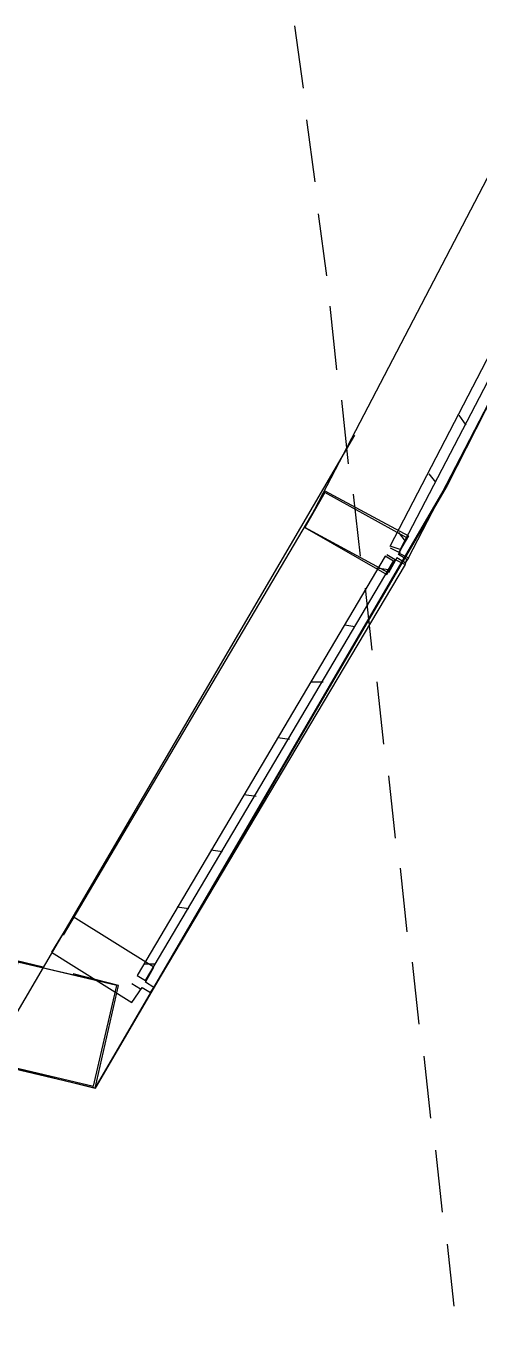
# Model space of a CAD drawing. Header units: feet. Extents: x -84 to 198, y -22 to 181.
# Drawn here: x 132.4 to 136, y 91.3 to 101.6 of the extents above; entities that cross this region are included whole.
import ezdxf

# ---------------------------------------------------------------- set-up
doc = ezdxf.new("R2010")
doc.units = ezdxf.units.FT
doc.layers.add('A-LINEA', color=7, linetype='CONTINUOUS')

msp = doc.modelspace()

# ---------------------------------------------------------------- linework, layer by layer
at = {"layer": 'A-LINEA'}
for p, q in [((134.5333, 101.6044), (134.6, 101.1111)), ((134.6933, 97.7644), (136.5067, 101.2444)), ((134.6267, 100.8578), (134.6933, 100.3644)), ((135.44, 97.3778), (137.24, 100.8578)), ((134.72, 100.1111), (134.7867, 99.6178)), ((134.8133, 99.3778), (134.8667, 98.8711)), ((134.9067, 98.6311), (134.96, 98.1244)), ((135.84, 98.5111), (135.8933, 98.4311)), ((132.2267, 93.5911), (135.0133, 98.3511)), ((135.6, 98.0444), (135.6533, 97.9778)), ((132.9467, 93.1644), (135.7333, 97.9378)), ((135, 97.8844), (135.0533, 97.3911)), ((134.6933, 97.7644), (132.6933, 94.3778)), ((135.36, 97.5778), (135.4133, 97.5111)), ((135.2933, 97.4578), (135.3733, 97.4178)), ((135.2667, 97.4044), (135.3333, 97.3644)), ((135.4133, 97.3244), (133.4133, 93.9644)), ((135.1867, 97.2978), (135.28, 97.2844)), ((135.0933, 97.1378), (135.1467, 96.6444)), ((134.9333, 96.8444), (135.0133, 96.8311)), ((134.6667, 96.3911), (134.76, 96.3911)), ((135.1867, 96.3911), (135.24, 95.8978)), ((134.4, 95.9511), (134.4933, 95.9378)), ((135.28, 95.6444), (135.3333, 95.1511)), ((134.1333, 95.4978), (134.2267, 95.4844)), ((133.8667, 95.0578), (133.96, 95.0444)), ((132.9467, 93.1644), (125.48, 94.9378)), ((135.3733, 94.9111), (135.4267, 94.4044)), ((133.6, 94.6044), (133.6933, 94.5911)), ((132.5333, 94.1244), (132.04, 94.2444)), ((133.3333, 94.1511), (133.4267, 94.1511)), ((135.4667, 94.1644), (135.52, 93.6711)), ((133.1333, 93.9778), (132.7733, 94.0711)), ((133.3067, 93.9511), (133.24, 93.9911)), ((135.56, 93.4178), (135.6133, 92.9244)), ((135.6533, 92.6711), (135.7067, 92.1778)), ((135.7467, 91.9244), (135.8, 91.4311))]:
    msp.add_line(p, q, dxfattribs=at)
for points in [[(137.56, 101.5111), (135.7467, 97.9511), (132.9467, 93.1644), (129.2133, 94.0444), (125.48, 94.9378), (124.7867, 91.9644), (124.4, 90.3378), (124.08, 90.4178), (123.04, 90.6578), (121.7867, 90.9511), (118.2, 75.6978), (129.9467, 72.9244)], [(135.2933, 97.4711), (137.08, 100.9111), (137.16, 100.8711), (135.3733, 97.4444), (135.2933, 97.4711)], [(135.44, 97.5511), (135.36, 97.4178), (135.44, 97.3778), (135.4133, 97.3378), (135.3467, 97.3778), (135.28, 97.2578), (134.6133, 97.6178), (134.7733, 97.9111), (135.44, 97.5511)], [(135.2667, 97.2444), (135.3333, 97.3644), (135.4133, 97.3244), (135.4267, 97.3644), (135.36, 97.4044), (135.4267, 97.5378), (134.7733, 97.8978), (134.6133, 97.6178), (135.2667, 97.2444)], [(135.2533, 97.3911), (133.28, 94.0578), (133.3467, 94.0178), (135.32, 97.3511), (135.2533, 97.3911)], [(133.24, 93.8444), (133.32, 93.9644), (133.3867, 93.9244), (133.4133, 93.9644), (133.3467, 94.0044), (133.4133, 94.1244), (132.7733, 94.5244), (132.6, 94.2444), (133.24, 93.8444)], [(132.1333, 93.3644), (132.9467, 93.1644), (133.1333, 93.9778), (132.3333, 94.1644), (132.1333, 93.3644)], [(132.1467, 93.3644), (132.9333, 93.1778), (133.12, 93.9778), (132.3333, 94.1644), (132.1467, 93.3644)]]:
    msp.add_lwpolyline(points, dxfattribs=at)

doc.saveas('drawing.dxf')
